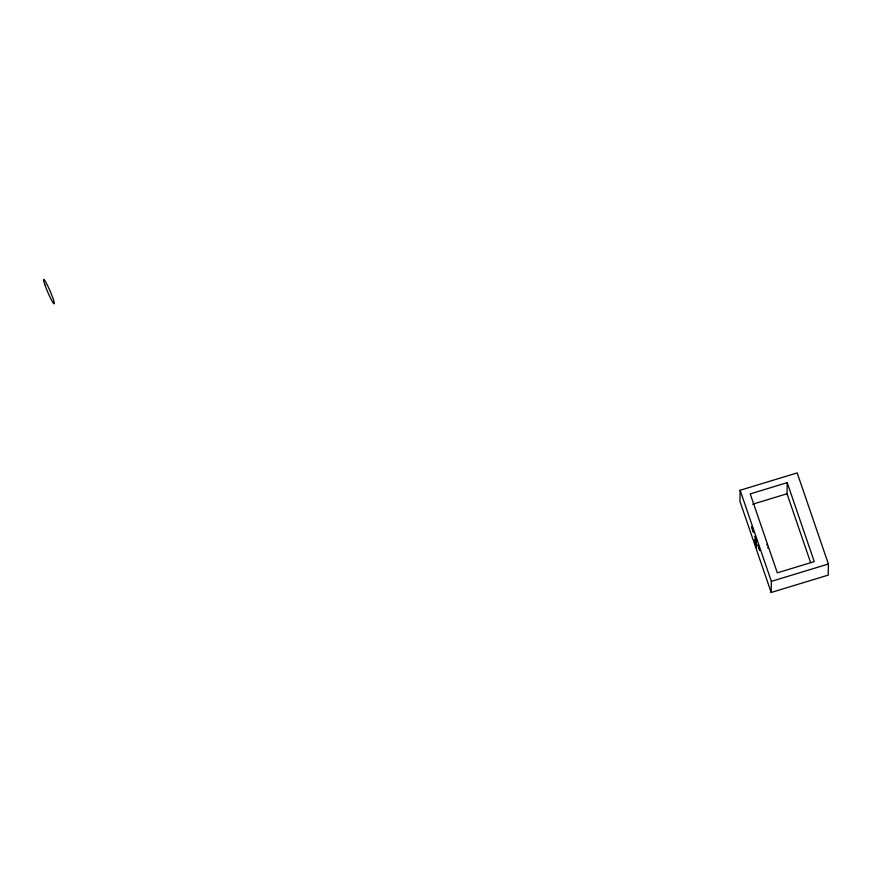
<?xml version="1.0" encoding="UTF-8"?>
<svg xmlns="http://www.w3.org/2000/svg" width="872" height="872" viewBox="0 0 872 872"><rect width="100%" height="100%" fill="white"/><g stroke="black" fill="none" stroke-linecap="round" stroke-linejoin="round"><path stroke-width="1.31" d="M740.121 490.26L739.947 501.367L771.186 592.48L828.226 575.117L828.4 564.01L797.172 472.907L740.121 490.26L771.36 581.373L771.186 592.48M810.6 562.527L787.024 493.759L787.198 482.652L750.236 493.89L777.312 572.85L814.263 561.601L787.198 482.652M754.89 542.351L756.569 547.878L754.923 542.34M758.084 545.076L759.763 550.603L758.117 545.065M767.861 547.998L767.785 547.344M756.722 541.556L754.978 536.095L756.656 541.621M752.612 504.223L787.024 493.759M771.36 581.373L828.4 564.01M766.935 544.281L767.316 545.469M751.631 526.546L753.343 531.975L751.631 526.546M754.88 539.256L756.602 544.684L754.88 539.256M44.799 284.588A13.254 1.286 66.7 0 0 53.988 303.783A13.254 1.286 66.7 0 0 48.069 286.594A13.254 1.286 66.7 0 0 44.799 284.588"/></g></svg>
